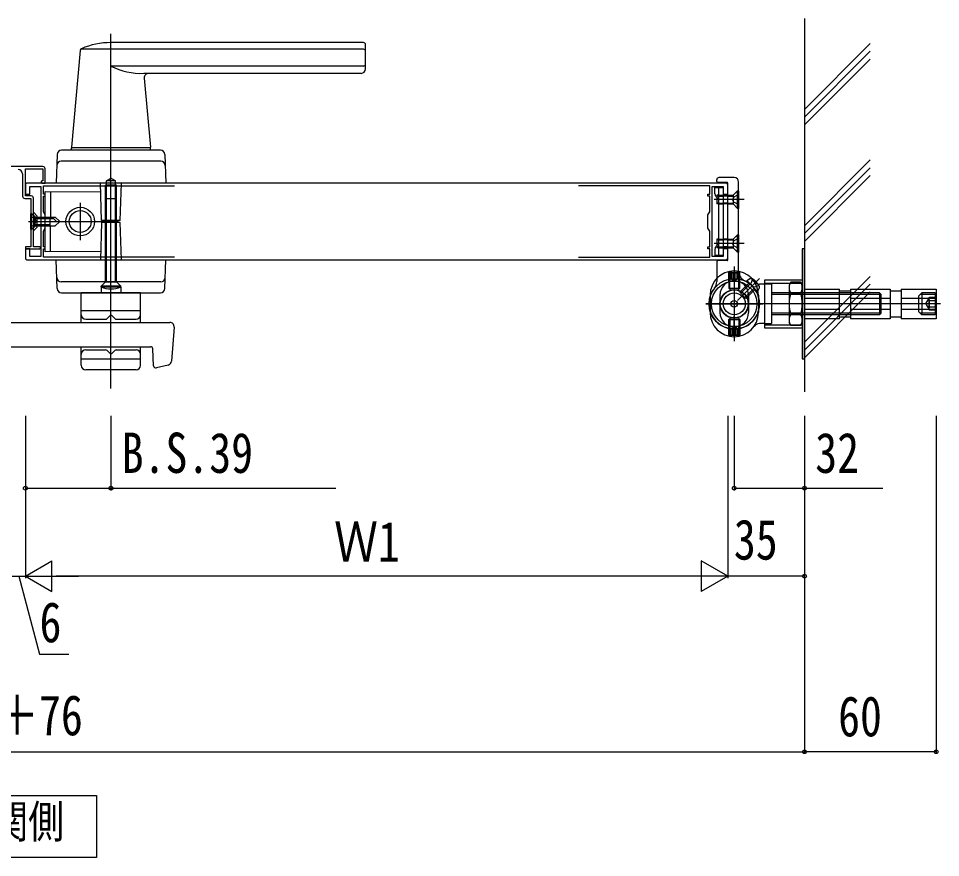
# Model space of a CAD drawing. Units: millimetres, scale not verified. Extents: x -1312 to 1312, y -2119 to 2123.
# Drawn here: x 183.9 to 604.1, y 1127.6 to 1509.8 of the extents above; entities that cross this region are included whole.
import ezdxf
from ezdxf.enums import TextEntityAlignment as Align

# ---------------------------------------------------------------- set-up
doc = ezdxf.new("R2010")
doc.units = ezdxf.units.MM
doc.header["$LTSCALE"] = 10
for name, color, linetype in [('0-1_USER1', 3, 'Continuous'), ('0-2_YKK_11', 7, 'Continuous'), ('0-3_YKK_11E', 7, 'Continuous'), ('0-4_YKK_12', 2, 'Continuous'), ('0-5_YKK_13', 4, 'Continuous'), ('0-7_YKK_D', 6, 'Continuous'), ('0-9_YSS_K', 3, 'Continuous')]:
    doc.layers.add(name, color=color, linetype=linetype)
doc.styles.add('ＭＳ ゴシック', font='')
doc.styles.get('ＭＳ ゴシック').set_extended_font_data('MS Gothic')

msp = doc.modelspace()

# ---------------------------------------------------------------- linework, layer by layer
at = {"layer": '0-1_USER1'}
msp.add_lwpolyline([(148.61, 1127.63), (148.61, 1155.83), (219.59, 1155.83), (219.59, 1127.63)], close=True, dxfattribs=at)
at = {"layer": '0-2_YKK_11'}
for p, q in [((195.1, 1442.33), (173.1, 1442.33)), ((185.8, 1439.03), (185.8, 1428.83))]:
    msp.add_line(p, q, dxfattribs=at)
for points in [[(189.8, 1429.03), (187.1, 1429.03), (187.1, 1441.33), (195.1, 1441.33), (195.1, 1435.83), (194.6, 1435.83), (194.1, 1435.33), (194.6, 1434.83), (196.1, 1434.83), (196.1, 1441.33)], [(186.8, 1427.83), (189.6, 1427.83), (189.6, 1405.83), (187.1, 1405.83), (187.1, 1404.83), (193.6, 1404.83), (194.1, 1405.33), (193.6, 1405.83), (190.8, 1405.83), (190.8, 1416.87), (190.68, 1417.06), (190.68, 1417.61), (190.8, 1417.79), (190.8, 1428.03)]]:
    msp.add_lwpolyline(points, dxfattribs=at)
for centre, radius, start, end in [((195.1, 1441.33), 1, 0.0014, 90.0013), ((183.8, 1439.03), 2, 0.0014, 90.0014), ((186.8, 1428.83), 1, 180, 270), ((189.8, 1428.03), 1, 0.0014, 90.0014)]:
    msp.add_arc(centre, radius, start, end, dxfattribs=at)
at = {"layer": '0-3_YKK_11E'}
for p, q in [((506.1, 1434.83), (188.1, 1434.83)), ((188.1, 1399.83), (506.1, 1399.83))]:
    msp.add_line(p, q, dxfattribs=at)
for points in [[(187.1, 1433.83), (187.1, 1429.83), (189.1, 1429.83), (189.1, 1433.33), (194.1, 1433.33), (194.1, 1417.79), (194.22, 1417.61), (194.22, 1417.06), (194.1, 1416.87), (194.1, 1401.33), (189.1, 1401.33), (189.1, 1404.83), (187.1, 1404.83), (187.1, 1400.83)], [(255.1, 1401.03), (195.3, 1401.03), (195.3, 1404.83), (196.1, 1404.83), (196.1, 1405.83), (195.3, 1405.83), (195.3, 1412.94), (196.1, 1414.33), (196.1, 1420.33), (195.3, 1421.72), (195.3, 1428.83), (196.1, 1428.83), (196.1, 1429.83), (195.3, 1429.83), (195.3, 1433.63), (255.1, 1433.63)], [(439.1, 1401.03), (498.9, 1401.03), (498.9, 1404.83), (498.1, 1404.83), (498.1, 1405.83), (498.9, 1405.83), (498.9, 1412.94), (498.1, 1414.33), (498.1, 1420.33), (498.9, 1421.72), (498.9, 1428.83), (498.1, 1428.83), (498.1, 1429.83), (498.9, 1429.83), (498.9, 1433.63), (439.1, 1433.63)], [(507.1, 1400.83), (507.1, 1404.83), (505.1, 1404.83), (505.1, 1401.33), (500.1, 1401.33), (500.1, 1416.87), (499.98, 1417.06), (499.98, 1417.61), (500.1, 1417.79), (500.1, 1433.33), (505.1, 1433.33), (505.1, 1429.83), (507.1, 1429.83), (507.1, 1433.83)]]:
    msp.add_lwpolyline(points, dxfattribs=at)
for centre, start, end in [((188.1, 1433.83), 90, 180), ((506.1, 1433.83), 0, 90), ((188.1, 1400.83), 180, 270), ((506.1, 1400.83), 270, 0)]:
    msp.add_arc(centre, 1, start, end, dxfattribs=at)
at = {"layer": '0-4_YKK_12'}
for p, q in [((189.6, 1421.33), (191.35, 1419.58)), ((190.8, 1421.54), (192.35, 1419.99)), ((191.35, 1419.58), (191.35, 1415.08)), ((192.35, 1419.99), (192.35, 1414.67)), ((189.6, 1413.33), (191.35, 1415.08)), ((190.8, 1413.12), (192.35, 1414.67))]:
    msp.add_line(p, q, dxfattribs=at)
at = {"layer": '0-5_YKK_13'}
for p, q in [((226.1, 1341.27), (226.1, 1502.83)), ((341.1, 1495.81), (212.31, 1495.81)), ((341.1, 1498.83), (226.11, 1498.83)), ((342.1, 1486.83), (342.1, 1497.83)), ((212.05, 1495.23), (208.13, 1451.16)), ((341.1, 1488.16), (226.11, 1488.16)), ((340.1, 1484.83), (241.08, 1484.83)), ((241.28, 1482.65), (244.08, 1451.16)), ((248.67, 1449.83), (203.54, 1449.83)), ((244.1, 1450.83), (208.1, 1450.83)), ((208.1, 1449.83), (208.1, 1450.83)), ((244.1, 1449.83), (244.1, 1450.83)), ((201.54, 1447.9), (201.1, 1434.83)), ((250.67, 1447.9), (251.1, 1434.83)), ((248.83, 1444.83), (203.37, 1444.83)), ((228.2, 1435.83), (226.1, 1437.04)), ((510.1, 1437.33), (503.1, 1437.33)), ((251.1, 1434.83), (201.1, 1434.83)), ((221.85, 1417.83), (221.35, 1434.83)), ((228.6, 1433.83), (223.6, 1433.83)), ((224, 1417.83), (224, 1435.83)), ((228.2, 1417.83), (228.2, 1435.83)), ((230.35, 1417.83), (230.85, 1434.83)), ((501.3, 1429.96), (501.3, 1432.83)), ((502.1, 1435.63), (502.1, 1436.33)), ((506.8, 1435.13), (502.6, 1435.13)), ((503.1, 1401.83), (503.1, 1432.83)), ((507.1, 1399.83), (507.1, 1434.83)), ((512.1, 1394.77), (512.1, 1435.33)), ((196.1, 1431.08), (221.47, 1430.91)), ((198.6, 1431.08), (198.6, 1419.33)), ((501.89, 1428.54), (503.1, 1427.33)), ((502.1, 1429.33), (502.1, 1425.33)), ((503.1, 1429.33), (502.1, 1429.33)), ((503.1, 1428.93), (502.1, 1428.93)), ((503.1, 1429.33), (505.1, 1429.33)), ((503.1, 1428.93), (505.1, 1428.93)), ((507.1, 1429.33), (505.1, 1429.33)), ((507.1, 1428.93), (505.1, 1428.93)), ((507.1, 1429.33), (509.55, 1429.33)), ((507.1, 1428.93), (509.55, 1428.93)), ((509.55, 1429.33), (511.55, 1431.33)), ((509.55, 1429.33), (509.55, 1425.33)), ((512.1, 1429.58), (509.87, 1428.48)), ((512.1, 1431.33), (512.1, 1423.33)), ((212.1, 1425.83), (212.1, 1408.83)), ((228.6, 1427.63), (223.6, 1427.63)), ((514.57, 1427.33), (500.94, 1427.33)), ((503.1, 1425.73), (502.1, 1425.73)), ((503.1, 1425.33), (502.1, 1425.33)), ((503.1, 1425.73), (505.1, 1425.73)), ((503.1, 1425.33), (505.1, 1425.33)), ((507.1, 1425.73), (505.1, 1425.73)), ((507.1, 1425.33), (505.1, 1425.33)), ((507.1, 1425.73), (509.55, 1425.73)), ((507.1, 1425.33), (509.55, 1425.33)), ((509.87, 1428.48), (509.26, 1427.33)), ((509.87, 1426.19), (509.26, 1427.33)), ((509.55, 1425.33), (511.55, 1423.33)), ((512.1, 1425.08), (509.87, 1426.19)), ((189.6, 1413.83), (189.6, 1420.83)), ((189.9, 1413.83), (189.9, 1420.83)), ((188.6, 1417.33), (203.6, 1417.33)), ((191.4, 1415.33), (191.4, 1419.33)), ((191.4, 1418.73), (199.94, 1418.73)), ((191.4, 1415.93), (198.2, 1415.93)), ((193.6, 1417.33), (229.6, 1417.33)), ((198.2, 1419.33), (198.2, 1415.33)), ((199.34, 1419.33), (201.34, 1417.33)), ((221.85, 1416.83), (221.35, 1399.83)), ((230.35, 1417.83), (221.85, 1417.83)), ((230.35, 1416.83), (221.85, 1416.83)), ((223.6, 1389.93), (223.6, 1416.83)), ((224, 1416.83), (224, 1417.83)), ((224, 1389.93), (224, 1416.83)), ((228.2, 1416.83), (228.2, 1417.83)), ((228.2, 1389.93), (228.2, 1416.83)), ((230.85, 1399.83), (230.35, 1416.83)), ((198.6, 1403.58), (198.6, 1415.33)), ((502.1, 1409.33), (502.1, 1405.33)), ((503.1, 1409.33), (502.1, 1409.33)), ((503.1, 1408.93), (502.1, 1408.93)), ((503.1, 1409.33), (505.1, 1409.33)), ((503.1, 1408.93), (505.1, 1408.93)), ((507.1, 1409.33), (505.1, 1409.33)), ((507.1, 1408.93), (505.1, 1408.93)), ((507.1, 1409.33), (509.55, 1409.33)), ((507.1, 1408.93), (509.55, 1408.93)), ((509.87, 1408.48), (509.26, 1407.33)), ((509.55, 1409.33), (511.55, 1411.33)), ((509.55, 1409.33), (509.55, 1405.33)), ((512.1, 1409.58), (509.87, 1408.48)), ((512.1, 1411.33), (512.1, 1403.33)), ((514.57, 1407.33), (500.94, 1407.33)), ((501.3, 1404.7), (501.3, 1401.83)), ((501.89, 1406.12), (503.1, 1407.33)), ((503.1, 1405.73), (502.1, 1405.73)), ((503.1, 1405.33), (502.1, 1405.33)), ((503.1, 1405.73), (505.1, 1405.73)), ((503.1, 1405.33), (505.1, 1405.33)), ((507.1, 1405.73), (505.1, 1405.73)), ((507.1, 1405.33), (505.1, 1405.33)), ((507.1, 1405.73), (509.55, 1405.73)), ((507.1, 1405.33), (509.55, 1405.33)), ((509.87, 1406.19), (509.26, 1407.33)), ((509.55, 1405.33), (511.55, 1403.33)), ((512.1, 1405.08), (509.87, 1406.19)), ((201.1, 1399.83), (251.1, 1399.83)), ((201.54, 1386.76), (201.1, 1399.83)), ((250.67, 1386.76), (251.1, 1399.83)), ((505.1, 1401.83), (501.3, 1401.83)), ((506.8, 1399.53), (502.6, 1399.53)), ((502.1, 1399.03), (502.1, 1389.99)), ((510.1, 1396.83), (510.1, 1362.83)), ((510.1, 1394.93), (510.1, 1385.43)), ((507.6, 1389.83), (507.6, 1394.54)), ((507.6, 1393.93), (508.03, 1394.18)), ((507.6, 1393.93), (507.6, 1386.93)), ((507.6, 1393.93), (512.6, 1393.93)), ((508.03, 1386.5), (508.03, 1394.18)), ((512.17, 1394.18), (508.03, 1394.18)), ((508.05, 1394.64), (508.05, 1390)), ((508.66, 1394.18), (508.66, 1391.18)), ((508.66, 1391.18), (510.1, 1390.35)), ((509.38, 1394.18), (509.38, 1391.18)), ((510.1, 1392.83), (510.1, 1366.83)), ((511.54, 1391.18), (510.1, 1390.35)), ((510.82, 1394.18), (510.82, 1391.18)), ((511.54, 1394.18), (511.54, 1391.18)), ((521.65, 1391.38), (511.6, 1381.33)), ((512.15, 1394.64), (512.15, 1390)), ((512.17, 1386.5), (512.17, 1394.18)), ((512.17, 1394.18), (512.6, 1393.93)), ((512.6, 1389.83), (512.6, 1394.54)), ((512.6, 1386.93), (512.6, 1393.93)), ((248.83, 1389.83), (203.37, 1389.83)), ((221.6, 1387.93), (223.6, 1389.93)), ((230.6, 1387.93), (221.6, 1387.93)), ((221.6, 1387.63), (221.6, 1387.93)), ((221.6, 1387.63), (221.6, 1384.83)), ((223.6, 1389.93), (228.6, 1389.93)), ((511.85, 1386.18), (512.6, 1386.93)), ((512.58, 1385.13), (515.99, 1388.55)), ((513.04, 1384.67), (516.52, 1388.15)), ((516.52, 1388.15), (517.28, 1388.91)), ((518.42, 1386.25), (519.18, 1387.01)), ((524.1, 1388.83), (521.59, 1388.83)), ((524.1, 1389.33), (541.1, 1389.33)), ((527.1, 1388.83), (524.1, 1388.83)), ((527.1, 1388.83), (527.1, 1370.83)), ((540.34, 1389.65), (541.1, 1388.33)), ((541.1, 1388.33), (541.1, 1371.33)), ((558.1, 1373.08), (558.1, 1386.58)), ((563.1, 1386.58), (563.1, 1373.08)), ((563.1, 1386.58), (581.1, 1386.58)), ((581.1, 1386.58), (581.1, 1373.08)), ((586.1, 1386.58), (586.1, 1373.08)), ((586.1, 1386.58), (602.1, 1386.58)), ((203.54, 1384.83), (248.67, 1384.83)), ((212.6, 1371.33), (212.6, 1384.83)), ((239.6, 1384.83), (212.6, 1384.83)), ((239.6, 1371.33), (239.6, 1384.83)), ((499.1, 1383.83), (499.1, 1375.83)), ((503.6, 1383.83), (503.6, 1375.83)), ((508.35, 1386.18), (511.85, 1386.18)), ((515.4, 1382.31), (512.58, 1385.13)), ((514.94, 1382.77), (518.42, 1386.25)), ((518.82, 1385.72), (515.4, 1382.31)), ((516.6, 1383.83), (516.6, 1375.83)), ((521.1, 1383.83), (521.1, 1375.83)), ((576.3, 1384.83), (527.1, 1384.83)), ((577.1, 1384.03), (527.1, 1384.03)), ((540.34, 1384.74), (535.86, 1384.74)), ((542.1, 1382.38), (558.1, 1382.38)), ((558.1, 1385.83), (563.1, 1385.83)), ((563.1, 1382.38), (581.1, 1382.38)), ((577.1, 1384.03), (576.3, 1384.83)), ((576.3, 1384.83), (576.3, 1374.83)), ((577.1, 1375.63), (577.1, 1384.03)), ((581.1, 1385.83), (586.1, 1385.83)), ((586.1, 1382.38), (602.1, 1382.38)), ((602.1, 1384.02), (594.79, 1384.02)), ((595.6, 1384.83), (595.6, 1374.83)), ((597.36, 1379.83), (599.02, 1382.72)), ((598.8, 1382.33), (598.8, 1377.33)), ((601.7, 1384.83), (601.7, 1374.83)), ((497.1, 1379.83), (523.1, 1379.83)), ((604.1, 1379.83), (497.1, 1379.83)), ((597.36, 1379.83), (599.02, 1376.94)), ((602.1, 1381.27), (598.8, 1381.27)), ((602.1, 1378.39), (598.8, 1378.39)), ((212.6, 1376.83), (239.6, 1376.83)), ((225.75, 1374.48), (224.4, 1373.12)), ((226.46, 1374.48), (227.81, 1373.12)), ((510.1, 1364.73), (510.1, 1374.23)), ((577.1, 1375.63), (527.1, 1375.63)), ((576.3, 1374.83), (527.1, 1374.83)), ((540.34, 1374.92), (535.86, 1374.92)), ((558.1, 1377.28), (542.1, 1377.28)), ((581.1, 1377.28), (563.1, 1377.28)), ((577.1, 1375.63), (576.3, 1374.83)), ((602.1, 1377.28), (586.1, 1377.28)), ((602.1, 1375.64), (594.79, 1375.64)), ((602.1, 1376.94), (599.02, 1376.94)), ((214.6, 1372.83), (223.69, 1372.83)), ((228.52, 1372.83), (237.6, 1372.83)), ((507.6, 1365.73), (507.6, 1372.73)), ((507.6, 1369.83), (507.6, 1365.12)), ((508.03, 1373.16), (508.03, 1365.48)), ((508.35, 1373.48), (511.85, 1373.48)), ((511.85, 1373.48), (512.6, 1372.73)), ((512.17, 1373.16), (512.17, 1365.48)), ((512.6, 1372.73), (512.6, 1365.73)), ((512.6, 1369.83), (512.6, 1365.12)), ((524.1, 1370.83), (521.59, 1370.83)), ((524.1, 1370.83), (527.1, 1370.83)), ((524.1, 1370.33), (541.1, 1370.33)), ((540.34, 1370.02), (541.1, 1371.33)), ((558.1, 1373.08), (542.1, 1373.08)), ((563.1, 1373.83), (558.1, 1373.83)), ((581.1, 1373.08), (563.1, 1373.08)), ((586.1, 1373.83), (581.1, 1373.83)), ((254.93, 1369.17), (253.71, 1353.76)), ((507.6, 1365.73), (512.6, 1365.73)), ((507.6, 1365.73), (508.03, 1365.48)), ((508.05, 1365.02), (508.05, 1369.66)), ((508.66, 1368.48), (510.1, 1369.31)), ((508.66, 1365.48), (508.66, 1368.48)), ((509.38, 1365.48), (509.38, 1368.48)), ((511.54, 1368.48), (510.1, 1369.31)), ((510.82, 1365.48), (510.82, 1368.48)), ((511.54, 1365.48), (511.54, 1368.48)), ((512.15, 1365.02), (512.15, 1369.66)), ((512.17, 1365.48), (512.6, 1365.73)), ((512.17, 1365.48), (508.03, 1365.48)), ((152.54, 1360.33), (244.15, 1360.33)), ((212.6, 1351.83), (212.6, 1360.33)), ((214.6, 1358.83), (223.69, 1358.83)), ((225.75, 1357.18), (224.4, 1358.54)), ((226.46, 1357.18), (227.81, 1358.54)), ((228.52, 1358.83), (237.6, 1358.83)), ((239.6, 1351.83), (239.6, 1360.33)), ((245.54, 1351.55), (245.15, 1359.38)), ((212.6, 1354.83), (239.6, 1354.83)), ((237.6, 1349.83), (214.6, 1349.83)), ((252.21, 1351.98), (246.78, 1350.63))]:
    msp.add_line(p, q, dxfattribs=at)
for points in [[(228.2, 1435.83), (224, 1435.83), (226.1, 1437.04)], [(223.6, 1416.83), (223.6, 1417.83), (223.6, 1433.83)], [(228.6, 1416.83), (228.6, 1417.83), (228.6, 1433.83)], [(501.3, 1432.83), (505.1, 1432.83), (505.1, 1401.83)], [(221.47, 1403.75), (196.1, 1403.58), (196.1, 1431.08)], [(512.1, 1423.33), (511.55, 1423.33), (511.55, 1431.33), (512.1, 1431.33)], [(189.6, 1420.83), (189.9, 1420.83), (191.4, 1419.33)], [(189.6, 1419.58), (191.32, 1418.72), (192.06, 1417.33)], [(189.6, 1415.08), (191.32, 1415.94), (192.06, 1417.33)], [(191.4, 1419.33), (200.75, 1419.33), (202.6, 1417.48), (202.6, 1417.18)], [(191.4, 1415.33), (200.75, 1415.33), (202.6, 1417.18)], [(230.6, 1387.63), (230.6, 1387.93), (228.6, 1389.93), (228.6, 1416.83)], [(189.6, 1413.83), (189.9, 1413.83), (191.4, 1415.33)], [(512.1, 1403.33), (511.55, 1403.33), (511.55, 1411.33), (512.1, 1411.33)], [(516.82, 1389.38), (515.76, 1390.44), (517.02, 1391.17)], [(518.41, 1391.11), (517.71, 1389.06), (518.09, 1387.82)], [(221.6, 1387.63), (230.6, 1387.63), (230.6, 1384.83)], [(508.35, 1386.18), (507.6, 1386.93), (512.6, 1386.93)], [(515.99, 1388.55), (516.82, 1389.38), (519.65, 1386.55), (518.82, 1385.72)], [(521.38, 1388.14), (519.33, 1387.43), (518.09, 1387.82)], [(519.65, 1386.55), (520.71, 1385.49), (521.44, 1386.75)], [(540.34, 1389.65), (535.86, 1389.65), (535.1, 1388.33), (535.1, 1371.33)], [(542.1, 1373.08), (542.1, 1386.58), (558.1, 1386.58)], [(602.1, 1386.58), (602.1, 1373.08), (586.1, 1373.08)], [(601.7, 1384.83), (595.6, 1384.83), (594.1, 1383.33), (594.1, 1376.33)], [(602.1, 1376.94), (602.1, 1382.72), (599.02, 1382.72)], [(601.7, 1384.83), (602.1, 1384.14), (602.1, 1375.52), (601.7, 1374.83)], [(601.7, 1374.83), (595.6, 1374.83), (594.1, 1376.33)], [(152.54, 1360.33), (152.54, 1371.33), (252.93, 1371.33)], [(508.35, 1373.48), (507.6, 1372.73), (512.6, 1372.73)], [(540.34, 1370.02), (535.86, 1370.02), (535.1, 1371.33)]]:
    msp.add_lwpolyline(points, dxfattribs=at)
for points in [[(542.1, 1404.83), (541.1, 1404.83), (541.1, 1354.83), (542.1, 1354.83)], [(541.1, 1390.83), (541.1, 1368.83), (524.1, 1368.83), (524.1, 1390.83)]]:
    msp.add_lwpolyline(points, close=True, dxfattribs=at)
for centre, radius in [((212.1, 1417.33), 6.5), ((212.1, 1417.33), 5), ((510.1, 1379.83), 11.5), ((510.1, 1379.83), 10.35), ((510.1, 1379.83), 6.5), ((510.1, 1379.83), 6.35), ((510.1, 1379.83), 5), ((510.1, 1379.83), 1.5)]:
    msp.add_circle(centre, radius, dxfattribs=at)
for centre, radius, start, end in [((213.05, 1495.14), 1, 113.3061, 174.9186), ((226.11, 1464.83), 34, 90, 113.3061), ((341.1, 1497.83), 1, 360, 90), ((341.1, 1494.81), 1, 360, 90), ((239.89, 1514.81), 30, 242.6388, 272.2709), ((341.1, 1489.16), 1, 270, 360), ((243.27, 1482.83), 2, 90, 185.0814), ((340.1, 1486.83), 2, 270, 360), ((203.54, 1447.83), 2, 90, 178.0908), ((208.43, 1451.13), 0.3, 174.9186, 270), ((243.78, 1451.13), 0.3, 270, 5.0814), ((248.67, 1447.83), 2, 1.9091, 90), ((203.37, 1442.83), 2, 90, 178.0908), ((248.83, 1442.83), 2, 1.9091, 90), ((503.1, 1436.33), 1, 90, 180), ((510.1, 1435.33), 2, 0, 90), ((502.6, 1435.63), 0.5, 180, 270), ((506.8, 1434.83), 0.3, 0, 90), ((503.3, 1429.96), 2, 180, 225), ((503.3, 1404.7), 2, 135, 180), ((502.6, 1399.03), 0.5, 90, 180), ((506.8, 1399.83), 0.3, 270, 0), ((203.37, 1391.83), 2, 181.9092, 270), ((248.83, 1391.83), 2, 270, 358.0908), ((510.1, 1383.83), 11, 0, 180), ((509.02, 1391.64), 0.588, 247.8789, 307.8789), ((510.1, 1393.22), 2.17, 250.5288, 289.4712), ((511.18, 1391.64), 0.588, 232.1211, 292.1211), ((517.1, 1394.77), 5, 180, 244.8972), ((517.67, 1390.04), 1.3, 59.0353, 120), ((513.71, 1383.44), 9, 30.9647, 59.0353), ((203.54, 1386.83), 2, 181.9092, 270), ((226.1, 1397.24), 10.61, 244.9038, 295.0962), ((248.67, 1386.83), 2, 270, 358.0908), ((510.1, 1379.83), 11.5, 141.9877, 64.8972), ((497.1, 1389.99), 5, 321.9877, 0), ((510.1, 1383.83), 6.5, 0, 180), ((521.59, 1391.83), 3, 214.8499, 270), ((520.31, 1387.4), 1.3, 330, 30.9647), ((539.45, 1387.19), 4.34, 145.6157, 214.3843), ((536.76, 1387.19), 4.34, 325.6157, 34.3843), ((551.34, 1379.83), 16.24, 162.412, 197.588), ((524.86, 1379.83), 16.24, 342.4121, 17.5879), ((600.08, 1382), 1.28, 145.6157, 214.3843), ((603.58, 1379.83), 4.78, 162.412, 197.588), ((600.08, 1377.67), 1.28, 145.6157, 214.3843), ((214.6, 1374.83), 2, 180, 270), ((226.1, 1374.12), 0.5, 45, 135), ((237.6, 1374.83), 2, 270, 360), ((510.1, 1375.83), 11, 180, 0), ((510.1, 1375.83), 6.5, 180, 0), ((539.45, 1372.47), 4.34, 145.6157, 214.3843), ((536.76, 1372.47), 4.34, 325.6157, 34.3843), ((223.69, 1373.83), 1, 270, 315), ((228.52, 1373.83), 1, 225, 270), ((252.93, 1369.33), 2, 355.4945, 90), ((521.59, 1367.83), 3, 90, 145.1501), ((509.02, 1368.02), 0.588, 52.1211, 112.1211), ((510.1, 1366.44), 2.17, 70.5288, 109.4712), ((511.18, 1368.02), 0.588, 67.8789, 127.8789), ((214.6, 1356.83), 2, 90, 180), ((223.69, 1357.83), 1, 45, 90), ((226.1, 1357.54), 0.5, 225, 315), ((228.52, 1357.83), 1, 90, 135), ((237.6, 1356.83), 2, 360, 90), ((244.15, 1359.33), 1, 2.8624, 90), ((251.72, 1353.92), 2, 284.0362, 355.4945), ((214.6, 1351.83), 2, 180, 270), ((237.6, 1351.83), 2, 270, 360), ((246.54, 1351.6), 1, 182.8624, 284.0362)]:
    msp.add_arc(centre, radius, start, end, dxfattribs=at)
at = {"layer": '0-7_YKK_D'}
for p, q in [((187.1, 1328.83), (187.1, 1254.83)), ((187.1, 1328.83), (187.1, 1254.83)), ((187.1, 1328.83), (187.1, 1294.83)), ((226.1, 1328.83), (226.1, 1294.83)), ((507.1, 1328.83), (507.1, 1254.83)), ((507.1, 1328.83), (507.1, 1254.83)), ((510.1, 1328.83), (510.1, 1294.83)), ((542.1, 1328.83), (542.1, 1174.83)), ((542.1, 1328.83), (542.1, 1294.83)), ((542.1, 1328.83), (542.1, 1254.83)), ((542.1, 1328.83), (542.1, 1174.83)), ((602.1, 1328.83), (602.1, 1174.83)), ((187.1, 1255.83), (199.23, 1262.83)), ((199.23, 1248.83), (199.23, 1262.83)), ((507.1, 1255.83), (494.98, 1262.83)), ((494.98, 1262.83), (494.98, 1248.83)), ((181.1, 1255.83), (187.1, 1255.83)), ((187.1, 1255.83), (199.23, 1248.83)), ((187.1, 1255.83), (211.35, 1255.83)), ((493.1, 1255.83), (201.1, 1255.83)), ((507.1, 1255.83), (482.85, 1255.83)), ((507.1, 1255.83), (494.98, 1248.83)), ((542.1, 1255.83), (507.1, 1255.83)), ((-173.9, 1175.83), (542.1, 1175.83)), ((602.1, 1175.83), (542.1, 1175.83))]:
    msp.add_line(p, q, dxfattribs=at)
for points in [[(187.1, 1295.83), (226.1, 1295.83), (328.5, 1295.83)], [(510.1, 1295.83), (542.1, 1295.83), (577.83, 1295.83)], [(184.1, 1255.83), (193.56, 1220.2), (206.89, 1220.2)]]:
    msp.add_lwpolyline(points, dxfattribs=at)
for centre in [(187.1, 1295.83), (226.1, 1295.83), (510.1, 1295.83), (542.1, 1295.83), (542.1, 1255.83), (542.1, 1175.83), (542.1, 1175.83), (602.1, 1175.83)]:
    msp.add_circle(centre, 0.85, dxfattribs=at)
at = {"layer": '0-9_YSS_K'}
for p, q in [((542.1, 1509.83), (542.1, 1339.83)), ((542.1, 1468.4), (572.1, 1498.4)), ((542.1, 1464.87), (572.1, 1494.87)), ((542.1, 1461.33), (572.1, 1491.33)), ((542.1, 1415.37), (572.1, 1445.37)), ((542.1, 1411.83), (572.1, 1441.83)), ((542.1, 1408.3), (572.1, 1438.3)), ((542.1, 1362.34), (572.1, 1392.34)), ((542.1, 1358.8), (572.1, 1388.8)), ((542.1, 1355.26), (572.1, 1385.26))]:
    msp.add_line(p, q, dxfattribs=at)

# ---------------------------------------------------------------- texts
at = {"layer": '0-1_USER1', "style": 'ＭＳ ゴシック', "width": 0.8}
msp.add_text('玄関側', height=14.96, dxfattribs=at).set_placement((155.73, 1132.05), align=Align.BOTTOM_LEFT)
at = {"layer": '0-7_YKK_D', "style": 'ＭＳ ゴシック', "width": 0.8}
for s, p in [('B.S.39', (231, 1297.33)), ('32', (547, 1297.33)), ('Ｗ1', (327.77, 1256.83)), ('35', (509.93, 1257.83)), ('6', (193.56, 1220.2)), ('W1＋W2＋76', (113.43, 1177.83)), ('60', (557.43, 1177.33))]:
    msp.add_text(s, height=18.33, dxfattribs=at).set_placement(p, align=Align.BOTTOM_LEFT)

doc.saveas('drawing.dxf')
